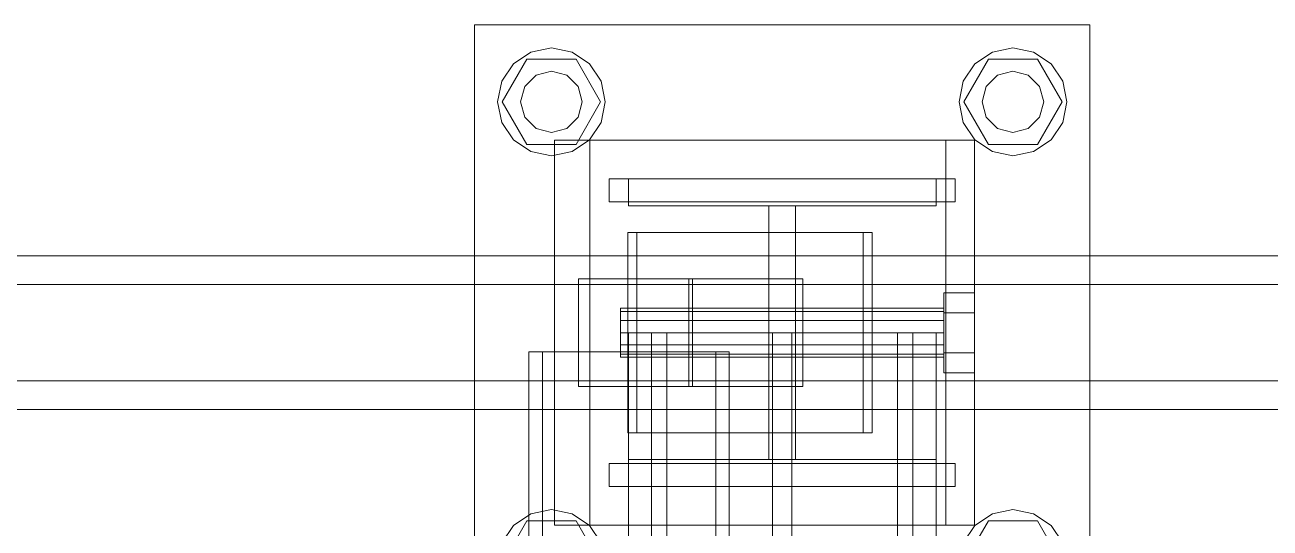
# Model space of a CAD drawing. Header units: millimetres. Extents: x -1970 to 34302, y -80068 to 6837.
# Drawn here: x 17011.4 to 17335.2, y -17620.8 to -17490 of the extents above; entities that cross this region are included whole.
import ezdxf

# ---------------------------------------------------------------- set-up
doc = ezdxf.new("R2010")
doc.units = ezdxf.units.MM
doc.layers.add('superior_C02', color=7, linetype='Continuous', lineweight=0)

msp = doc.modelspace()

# ---------------------------------------------------------------- linework, layer by layer
at = {"layer": 'superior_C02'}
for p, q in [((17128.32, -17650), (17128.32, -17490)), ((17128.32, -17490), (17288.32, -17490)), ((17288.32, -17490), (17288.32, -17650)), ((17135.52, -17510), (17141.92, -17498.915)), ((17138.42, -17500.101), (17142.962, -17497.066)), ((17141.92, -17498.915), (17154.72, -17498.915)), ((17142.962, -17497.066), (17148.32, -17496)), ((17148.32, -17496), (17153.677, -17497.066)), ((17153.677, -17497.066), (17158.219, -17500.101)), ((17154.72, -17498.915), (17161.12, -17510)), ((17255.52, -17510), (17261.92, -17498.915)), ((17258.42, -17500.101), (17262.962, -17497.066)), ((17261.92, -17498.915), (17274.72, -17498.915)), ((17262.962, -17497.066), (17268.32, -17496)), ((17268.32, -17496), (17273.677, -17497.066)), ((17273.677, -17497.066), (17278.219, -17500.101)), ((17274.72, -17498.915), (17281.12, -17510)), ((17135.385, -17504.642), (17138.42, -17500.101)), ((17144.32, -17503.072), (17148.32, -17502)), ((17148.32, -17502), (17152.32, -17503.072)), ((17158.219, -17500.101), (17161.254, -17504.642)), ((17255.385, -17504.642), (17258.42, -17500.101)), ((17264.32, -17503.072), (17268.32, -17502)), ((17268.32, -17502), (17272.32, -17503.072)), ((17278.219, -17500.101), (17281.254, -17504.642)), ((17134.32, -17510), (17135.385, -17504.642)), ((17141.391, -17506), (17144.32, -17503.072)), ((17152.32, -17503.072), (17155.248, -17506)), ((17161.254, -17504.642), (17162.32, -17510)), ((17254.32, -17510), (17255.385, -17504.642)), ((17261.391, -17506), (17264.32, -17503.072)), ((17272.32, -17503.072), (17275.248, -17506)), ((17281.254, -17504.642), (17282.32, -17510)), ((17140.32, -17510), (17141.391, -17506)), ((17155.248, -17506), (17156.32, -17510)), ((17260.32, -17510), (17261.391, -17506)), ((17275.248, -17506), (17276.32, -17510)), ((17135.385, -17515.358), (17134.32, -17510)), ((17141.92, -17521.085), (17135.52, -17510)), ((17141.391, -17514), (17140.32, -17510)), ((17161.12, -17510), (17154.72, -17521.085)), ((17156.32, -17510), (17155.248, -17514)), ((17162.32, -17510), (17161.254, -17515.358)), ((17255.385, -17515.358), (17254.32, -17510)), ((17261.92, -17521.085), (17255.52, -17510)), ((17261.391, -17514), (17260.32, -17510)), ((17281.12, -17510), (17274.72, -17521.085)), ((17276.32, -17510), (17275.248, -17514)), ((17282.32, -17510), (17281.254, -17515.358)), ((17138.42, -17519.899), (17135.385, -17515.358)), ((17144.32, -17516.928), (17141.391, -17514)), ((17155.248, -17514), (17152.32, -17516.928)), ((17161.254, -17515.358), (17158.219, -17519.899)), ((17258.42, -17519.899), (17255.385, -17515.358)), ((17264.32, -17516.928), (17261.391, -17514)), ((17275.248, -17514), (17272.32, -17516.928)), ((17281.254, -17515.358), (17278.219, -17519.899)), ((17148.32, -17518), (17144.32, -17516.928)), ((17152.32, -17516.928), (17148.32, -17518)), ((17268.32, -17518), (17264.32, -17516.928)), ((17272.32, -17516.928), (17268.32, -17518)), ((17142.962, -17522.934), (17138.42, -17519.899)), ((17154.72, -17521.085), (17141.92, -17521.085)), ((17149.161, -17620), (17149.161, -17520)), ((17149.161, -17520), (17250.841, -17520)), ((17158.219, -17519.899), (17153.677, -17522.934)), ((17158.32, -17620), (17158.32, -17520)), ((17158.32, -17520), (17258.32, -17520)), ((17250.841, -17520), (17250.841, -17620)), ((17258.32, -17520), (17258.32, -17620)), ((17262.962, -17522.934), (17258.42, -17519.899)), ((17274.72, -17521.085), (17261.92, -17521.085)), ((17278.219, -17519.899), (17273.677, -17522.934)), ((17148.32, -17524), (17142.962, -17522.934)), ((17153.677, -17522.934), (17148.32, -17524)), ((17268.32, -17524), (17262.962, -17522.934)), ((17273.677, -17522.934), (17268.32, -17524)), ((17163.32, -17530), (17253.32, -17530)), ((17163.32, -17536), (17163.32, -17530)), ((17168.32, -17537), (17168.32, -17530)), ((17168.32, -17530), (17248.32, -17530)), ((17248.32, -17530), (17248.32, -17537)), ((17253.32, -17536), (17253.32, -17530)), ((17163.32, -17536), (17253.32, -17536)), ((17248.32, -17537), (17168.32, -17537)), ((17204.82, -17603), (17204.82, -17537)), ((17204.82, -17537), (17211.82, -17537)), ((17211.82, -17537), (17211.82, -17603)), ((17229.374, -17544), (17168.168, -17544)), ((17168.168, -17544), (17168.168, -17596)), ((17170.506, -17544), (17168.168, -17544)), ((17170.506, -17596), (17170.506, -17544)), ((17170.506, -17544), (17231.712, -17544)), ((17229.374, -17596), (17229.374, -17544)), ((17229.374, -17544), (17231.712, -17544)), ((17231.712, -17544), (17231.712, -17596)), ((17812.288, -17550), (16664.683, -17550)), ((16676.374, -17550), (17823.979, -17550)), ((17867.681, -17550), (16700.787, -17550)), ((16712.752, -17550), (17879.647, -17550)), ((17184.017, -17556), (17155.327, -17556)), ((17155.327, -17556), (17155.327, -17584)), ((17185.01, -17556), (17155.327, -17556)), ((17184.017, -17584), (17184.017, -17556)), ((17184.017, -17556), (17213.701, -17556)), ((17185.01, -17584), (17185.01, -17556)), ((17185.01, -17556), (17213.701, -17556)), ((17213.701, -17556), (17213.701, -17584)), ((17812.298, -17557.5), (16700.934, -17557.5)), ((16712.605, -17557.5), (17823.969, -17557.5)), ((17250.32, -17564.8), (17250.32, -17559.6)), ((17258.32, -17559.6), (17250.32, -17559.6)), ((17258.32, -17559.6), (17258.32, -17564.8)), ((17166.32, -17564.457), (17166.32, -17563.6)), ((17250.32, -17563.6), (17166.32, -17563.6)), ((17250.32, -17563.6), (17250.32, -17564.457)), ((17166.32, -17564.457), (17166.32, -17566.8)), ((17166.32, -17564.457), (17250.32, -17564.457)), ((17166.32, -17566.8), (17166.32, -17570)), ((17166.32, -17566.8), (17250.32, -17566.8)), ((17250.32, -17564.457), (17250.32, -17566.8)), ((17250.32, -17564.8), (17250.32, -17575.2)), ((17250.32, -17564.8), (17258.32, -17564.8)), ((17250.32, -17566.8), (17250.32, -17570)), ((17258.32, -17564.8), (17258.32, -17575.2)), ((17166.32, -17570), (17166.32, -17573.2)), ((17166.32, -17570), (17250.32, -17570)), ((17168.32, -17570), (17168.32, -17625)), ((17168.32, -17570), (17174.32, -17570)), ((17174.32, -17570), (17174.32, -17625)), ((17238.32, -17570), (17178.32, -17570)), ((17178.32, -17570), (17178.32, -18430)), ((17210.82, -17570), (17205.82, -17570)), ((17205.82, -17570), (17205.82, -18430)), ((17210.82, -18430), (17210.82, -17570)), ((17238.32, -18430), (17238.32, -17570)), ((17242.32, -17570), (17242.32, -17625)), ((17242.32, -17570), (17248.32, -17570)), ((17248.32, -17570), (17248.32, -17625)), ((17250.32, -17570), (17250.32, -17573.2)), ((17166.32, -17573.2), (17166.32, -17575.543)), ((17166.32, -17573.2), (17250.32, -17573.2)), ((17250.32, -17573.2), (17250.32, -17575.543)), ((17191.041, -17575), (17142.459, -17575)), ((17142.459, -17575), (17142.459, -18425)), ((17145.966, -17575), (17142.459, -17575)), ((17145.966, -18425), (17145.966, -17575)), ((17145.966, -17575), (17194.548, -17575)), ((17166.32, -17575.543), (17166.32, -17576.4)), ((17166.32, -17575.543), (17250.32, -17575.543)), ((17166.32, -17576.4), (17250.32, -17576.4)), ((17191.041, -18425), (17191.041, -17575)), ((17191.041, -17575), (17194.548, -17575)), ((17194.548, -17575), (17194.548, -18425)), ((17250.32, -17575.2), (17250.32, -17580.4)), ((17250.32, -17575.2), (17258.32, -17575.2)), ((17250.32, -17575.543), (17250.32, -17576.4)), ((17258.32, -17575.2), (17258.32, -17580.4)), ((16700.934, -17582.5), (17812.298, -17582.5)), ((16712.605, -17582.5), (17823.969, -17582.5)), ((17250.32, -17580.4), (17258.32, -17580.4)), ((17155.327, -17584), (17184.017, -17584)), ((17155.327, -17584), (17185.01, -17584)), ((17213.701, -17584), (17184.017, -17584)), ((17213.701, -17584), (17185.01, -17584)), ((16664.683, -17590), (17812.288, -17590)), ((16676.374, -17590), (17823.979, -17590)), ((16700.787, -17590), (17867.681, -17590)), ((16712.752, -17590), (17879.647, -17590)), ((17168.168, -17596), (17229.374, -17596)), ((17168.168, -17596), (17170.506, -17596)), ((17231.712, -17596), (17170.506, -17596)), ((17231.712, -17596), (17229.374, -17596)), ((17163.32, -17604), (17253.32, -17604)), ((17163.32, -17610), (17163.32, -17604)), ((17168.32, -17610), (17168.32, -17603)), ((17168.32, -17603), (17248.32, -17603)), ((17211.82, -17603), (17204.82, -17603)), ((17248.32, -17603), (17248.32, -17610)), ((17253.32, -17610), (17253.32, -17604)), ((17163.32, -17610), (17253.32, -17610)), ((17248.32, -17610), (17168.32, -17610)), ((17135.52, -17630), (17141.92, -17618.915)), ((17138.42, -17620.101), (17142.962, -17617.066)), ((17141.92, -17618.915), (17154.72, -17618.915)), ((17142.962, -17617.066), (17148.32, -17616)), ((17148.32, -17616), (17153.677, -17617.066)), ((17153.677, -17617.066), (17158.219, -17620.101)), ((17154.72, -17618.915), (17161.12, -17630)), ((17255.52, -17630), (17261.92, -17618.915)), ((17258.42, -17620.101), (17262.962, -17617.066)), ((17261.92, -17618.915), (17274.72, -17618.915)), ((17262.962, -17617.066), (17268.32, -17616)), ((17268.32, -17616), (17273.677, -17617.066)), ((17273.677, -17617.066), (17278.219, -17620.101)), ((17274.72, -17618.915), (17281.12, -17630)), ((17135.385, -17624.642), (17138.42, -17620.101)), ((17250.841, -17620), (17149.161, -17620)), ((17158.219, -17620.101), (17161.254, -17624.642)), ((17258.32, -17620), (17158.32, -17620)), ((17255.385, -17624.642), (17258.42, -17620.101)), ((17278.219, -17620.101), (17281.254, -17624.642))]:
    msp.add_line(p, q, dxfattribs=at)

doc.saveas('drawing.dxf')
